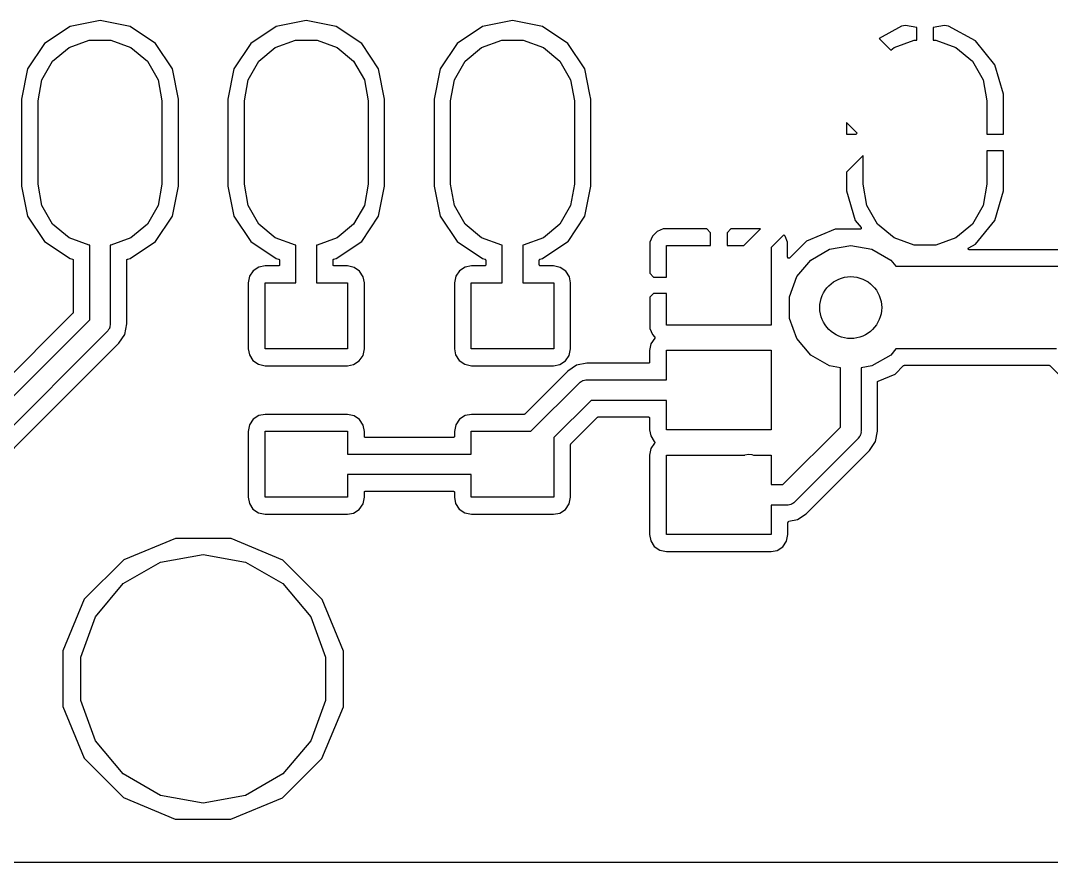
# Model space of a CAD drawing. Extents: x 0.3 to 75.7, y -92.7 to -2.
# Drawn here: x 35.64 to 48.13, y -92.72 to -82.52 of the extents above; entities that cross this region are included whole.
import ezdxf

# ---------------------------------------------------------------- set-up
doc = ezdxf.new("R2010")
doc.units = 0
doc.header["$MEASUREMENT"] = 0
doc.layers.add('BLACK', color=7, linetype='CONTINUOUS')

msp = doc.modelspace()

# ---------------------------------------------------------------- linework, layer by layer
at = {"layer": 'Black'}
for p, q in [((36.6, -82.5216), (36.2365, -82.5939)), ((36.9635, -82.5939), (36.6, -82.5216)), ((39.1, -82.5216), (38.7365, -82.5939)), ((39.4635, -82.5939), (39.1, -82.5216)), ((41.6, -82.5216), (41.2365, -82.5939)), ((41.9635, -82.5939), (41.6, -82.5216)), ((46.3641, -82.5796), (46.3164, -82.5894)), ((46.5, -82.6052), (46.3641, -82.5796)), ((46.8359, -82.5796), (46.7, -82.6052)), ((46.8836, -82.5894), (46.8359, -82.5796)), ((36.2365, -82.5939), (35.9284, -82.7998)), ((37.2716, -82.7998), (36.9635, -82.5939)), ((38.7365, -82.5939), (38.4284, -82.7998)), ((39.7716, -82.7998), (39.4635, -82.5939)), ((41.2365, -82.5939), (40.9284, -82.7998)), ((42.2716, -82.7998), (41.9635, -82.5939)), ((46.3164, -82.5894), (46.0446, -82.7375)), ((46.5, -82.7566), (46.5, -82.6052)), ((46.7, -82.6052), (46.7, -82.7566)), ((47.2109, -82.7677), (46.8836, -82.5894)), ((35.9284, -82.7998), (35.7225, -83.1079)), ((36.225, -82.8457), (36.4698, -82.7566)), ((36.4698, -82.7566), (36.7302, -82.7566)), ((36.7302, -82.7566), (36.975, -82.8457)), ((37.4774, -83.1079), (37.2716, -82.7998)), ((38.4284, -82.7998), (38.2225, -83.1079)), ((38.725, -82.8457), (38.9698, -82.7566)), ((38.9698, -82.7566), (39.2302, -82.7566)), ((39.2302, -82.7566), (39.475, -82.8457)), ((39.9774, -83.1079), (39.7716, -82.7998)), ((40.9284, -82.7998), (40.7225, -83.1079)), ((41.225, -82.8457), (41.4698, -82.7566)), ((41.4698, -82.7566), (41.7302, -82.7566)), ((41.7302, -82.7566), (41.975, -82.8457)), ((42.4774, -83.1079), (42.2716, -82.7998)), ((46.0446, -82.7375), (46.1857, -82.8786)), ((46.225, -82.8457), (46.4698, -82.7566)), ((46.4698, -82.7566), (46.5, -82.7566)), ((46.7, -82.7566), (46.7302, -82.7566)), ((46.7302, -82.7566), (46.975, -82.8457)), ((47.4447, -83.0573), (47.2109, -82.7677)), ((36.0255, -83.0131), (36.225, -82.8457)), ((36.975, -82.8457), (37.1745, -83.0131)), ((38.5255, -83.0131), (38.725, -82.8457)), ((39.475, -82.8457), (39.6745, -83.0131)), ((41.0255, -83.0131), (41.225, -82.8457)), ((41.975, -82.8457), (42.1745, -83.0131)), ((46.1857, -82.8786), (46.225, -82.8457)), ((46.975, -82.8457), (47.1745, -83.0131)), ((35.8952, -83.2387), (36.0255, -83.0131)), ((37.1745, -83.0131), (37.3048, -83.2387)), ((38.3952, -83.2387), (38.5255, -83.0131)), ((39.6745, -83.0131), (39.8048, -83.2387)), ((40.8952, -83.2387), (41.0255, -83.0131)), ((42.1745, -83.0131), (42.3048, -83.2387)), ((47.1745, -83.0131), (47.3048, -83.2387)), ((47.55, -83.4149), (47.4447, -83.0573)), ((35.7225, -83.1079), (35.65, -83.4726)), ((37.55, -83.4726), (37.4774, -83.1079)), ((38.2225, -83.1079), (38.15, -83.4726)), ((40.05, -83.4726), (39.9774, -83.1079)), ((40.7225, -83.1079), (40.65, -83.4726)), ((42.5386, -83.4155), (42.4774, -83.1079)), ((35.85, -83.4952), (35.8952, -83.2387)), ((37.3048, -83.2387), (37.35, -83.4952)), ((38.35, -83.4952), (38.3952, -83.2387)), ((39.8048, -83.2387), (39.85, -83.4952)), ((40.85, -83.4952), (40.8952, -83.2387)), ((42.3048, -83.2387), (42.35, -83.4952)), ((47.3048, -83.2387), (47.35, -83.4952)), ((42.55, -83.4726), (42.5386, -83.4155)), ((47.55, -83.9), (47.55, -83.4149)), ((35.65, -83.4726), (35.65, -84.5274)), ((35.85, -84.5048), (35.85, -83.4952)), ((37.35, -83.4952), (37.35, -84.5048)), ((37.55, -84.5274), (37.55, -83.4726)), ((38.15, -83.4726), (38.15, -84.5274)), ((38.35, -84.5048), (38.35, -83.4952)), ((39.85, -83.4952), (39.85, -84.5048)), ((40.05, -84.5274), (40.05, -83.4726)), ((40.65, -83.4726), (40.65, -84.5274)), ((40.85, -84.5048), (40.85, -83.4952)), ((42.35, -83.4952), (42.35, -84.5048)), ((42.55, -84.5274), (42.55, -83.4726)), ((47.35, -83.4952), (47.35, -83.9)), ((45.7791, -83.8862), (45.65, -83.7571)), ((45.65, -83.7571), (45.65, -83.9)), ((45.65, -83.9), (45.757, -83.9)), ((45.757, -83.9), (45.7638, -83.8961)), ((45.7638, -83.8961), (45.7772, -83.8867)), ((45.7772, -83.8867), (45.7791, -83.8862)), ((47.35, -83.9), (47.55, -83.9)), ((45.85, -84.1568), (45.65, -84.3568)), ((45.85, -84.5048), (45.85, -84.1568)), ((47.55, -84.1), (47.35, -84.1)), ((47.35, -84.1), (47.35, -84.5048)), ((47.55, -84.5851), (47.55, -84.1)), ((45.65, -84.3568), (45.65, -84.5851)), ((35.65, -84.5274), (35.7225, -84.8921)), ((35.8952, -84.7613), (35.85, -84.5048)), ((37.35, -84.5048), (37.3048, -84.7613)), ((37.4774, -84.8921), (37.55, -84.5274)), ((38.15, -84.5274), (38.2225, -84.8921)), ((38.3952, -84.7613), (38.35, -84.5048)), ((39.85, -84.5048), (39.8048, -84.7613)), ((39.9774, -84.8921), (40.05, -84.5274)), ((40.65, -84.5274), (40.7225, -84.8921)), ((40.8952, -84.7613), (40.85, -84.5048)), ((42.35, -84.5048), (42.3048, -84.7613)), ((42.4774, -84.8921), (42.55, -84.5274)), ((45.65, -84.5851), (45.7553, -84.9427)), ((45.8952, -84.7613), (45.85, -84.5048)), ((47.35, -84.5048), (47.3048, -84.7613)), ((47.4447, -84.9427), (47.55, -84.5851)), ((36.0255, -84.9869), (35.8952, -84.7613)), ((37.3048, -84.7613), (37.1745, -84.9869)), ((38.5255, -84.9869), (38.3952, -84.7613)), ((39.8048, -84.7613), (39.6745, -84.9869)), ((41.0255, -84.9869), (40.8952, -84.7613)), ((42.3048, -84.7613), (42.1745, -84.9869)), ((46.0255, -84.9869), (45.8952, -84.7613)), ((47.3048, -84.7613), (47.1745, -84.9869)), ((35.7225, -84.8921), (35.9284, -85.2002)), ((37.2716, -85.2002), (37.4774, -84.8921)), ((38.2225, -84.8921), (38.4284, -85.2002)), ((39.7716, -85.2002), (39.9774, -84.8921)), ((40.7225, -84.8921), (40.9284, -85.2002)), ((42.2732, -85.1978), (42.4774, -84.8921)), ((45.7553, -84.9427), (45.8249, -85.0289)), ((47.2109, -85.2323), (47.4447, -84.9427)), ((36.225, -85.1543), (36.0255, -84.9869)), ((37.1745, -84.9869), (36.975, -85.1543)), ((38.725, -85.1543), (38.5255, -84.9869)), ((39.6745, -84.9869), (39.475, -85.1543)), ((41.225, -85.1543), (41.0255, -84.9869)), ((42.1745, -84.9869), (41.975, -85.1543)), ((43.3517, -85.0778), (43.2954, -85.1341)), ((43.4252, -85.0474), (43.3517, -85.0778)), ((43.9544, -85.0474), (43.4252, -85.0474)), ((44, -85.093), (43.9544, -85.0474)), ((44.2456, -85.0474), (44.2, -85.093)), ((44.6058, -85.0474), (44.2456, -85.0474)), ((44.4058, -85.2474), (44.6058, -85.0474)), ((45.5119, -85.0498), (45.1626, -85.1942)), ((45.8148, -85.0501), (45.5119, -85.0498)), ((45.8158, -85.0499), (45.8148, -85.0501)), ((45.8168, -85.0499), (45.8158, -85.0499)), ((45.818, -85.0495), (45.8168, -85.0499)), ((45.8192, -85.0493), (45.818, -85.0495)), ((45.8201, -85.0488), (45.8192, -85.0493)), ((45.8211, -85.0485), (45.8201, -85.0488)), ((45.8221, -85.0477), (45.8211, -85.0485)), ((45.8231, -85.0471), (45.8221, -85.0477)), ((45.8238, -85.0463), (45.8231, -85.0471)), ((45.8246, -85.0456), (45.8238, -85.0463)), ((45.8252, -85.0446), (45.8246, -85.0456)), ((45.8249, -85.0289), (45.8254, -85.0298)), ((45.826, -85.0436), (45.8252, -85.0446)), ((45.8254, -85.0298), (45.8261, -85.0306)), ((45.8264, -85.0427), (45.826, -85.0436)), ((45.8261, -85.0306), (45.8265, -85.0318)), ((45.8269, -85.0418), (45.8264, -85.0427)), ((45.8265, -85.0318), (45.8271, -85.0329)), ((45.8272, -85.0405), (45.8269, -85.0418)), ((45.8271, -85.0329), (45.8273, -85.0339)), ((45.8276, -85.0394), (45.8272, -85.0405)), ((45.8273, -85.0339), (45.8276, -85.0349)), ((45.8276, -85.0349), (45.8276, -85.0361)), ((45.8276, -85.0361), (45.8278, -85.0373)), ((45.8278, -85.0373), (45.8276, -85.0383)), ((45.8276, -85.0383), (45.8276, -85.0394)), ((46.225, -85.1543), (46.0255, -84.9869)), ((47.1745, -84.9869), (46.975, -85.1543)), ((35.9284, -85.2002), (36.2365, -85.4061)), ((36.4698, -85.2434), (36.225, -85.1543)), ((36.975, -85.1543), (36.7302, -85.2434)), ((36.9635, -85.4061), (37.2716, -85.2002)), ((38.4284, -85.2002), (38.7365, -85.4061)), ((38.9698, -85.2434), (38.725, -85.1543)), ((39.475, -85.1543), (39.2302, -85.2434)), ((39.4635, -85.4061), (39.7716, -85.2002)), ((40.9284, -85.2002), (41.2365, -85.4061)), ((41.4698, -85.2434), (41.225, -85.1543)), ((41.975, -85.1543), (41.7302, -85.2434)), ((41.9635, -85.4061), (42.2716, -85.2002)), ((42.2716, -85.2002), (42.2732, -85.1978)), ((42.2732, -85.1978), (42.2732, -85.1978)), ((43.2954, -85.1341), (43.265, -85.2076)), ((43.265, -85.2076), (43.265, -85.5844)), ((44, -85.2474), (44, -85.093)), ((44.2, -85.093), (44.2, -85.2474)), ((44.8886, -85.1182), (44.735, -85.2718)), ((44.9046, -85.1341), (44.8886, -85.1182)), ((44.935, -85.2076), (44.9046, -85.1341)), ((44.935, -85.39), (44.935, -85.2076)), ((45.1626, -85.1942), (44.9572, -85.3992)), ((46.4698, -85.2434), (46.225, -85.1543)), ((46.975, -85.1543), (46.7302, -85.2434)), ((36.475, -85.2434), (36.4698, -85.2434)), ((36.475, -86.1482), (36.475, -85.2434)), ((36.7302, -85.2434), (36.725, -85.2434)), ((36.725, -85.2434), (36.725, -86.2)), ((38.975, -85.2434), (38.9698, -85.2434)), ((38.975, -85.7), (38.975, -85.2434)), ((39.2302, -85.2434), (39.225, -85.2434)), ((39.225, -85.2434), (39.225, -85.7)), ((41.475, -85.2434), (41.4698, -85.2434)), ((41.475, -85.7), (41.475, -85.2434)), ((41.7302, -85.2434), (41.725, -85.2434)), ((41.725, -85.2434), (41.725, -85.7)), ((43.465, -85.63), (43.465, -85.2474)), ((43.465, -85.2474), (44, -85.2474)), ((44.2, -85.2474), (44.4058, -85.2474)), ((44.735, -85.2718), (44.735, -86.2126)), ((45.2161, -85.4233), (45.4425, -85.2925)), ((45.4425, -85.2925), (45.7, -85.2471)), ((45.7, -85.2471), (45.9575, -85.2925)), ((45.9575, -85.2925), (46.1839, -85.4233)), ((46.7302, -85.2434), (46.4698, -85.2434)), ((47.1247, -85.2867), (47.1249, -85.2857)), ((47.1249, -85.288), (47.1247, -85.2867)), ((47.1249, -85.2847), (47.1253, -85.2835)), ((47.1249, -85.2857), (47.1249, -85.2847)), ((47.1249, -85.2893), (47.1249, -85.288)), ((47.1252, -85.2902), (47.1249, -85.2893)), ((47.1254, -85.2911), (47.1252, -85.2902)), ((47.1253, -85.2835), (47.1256, -85.2823)), ((47.126, -85.2923), (47.1254, -85.2911)), ((47.1256, -85.2823), (47.1261, -85.2814)), ((47.1264, -85.2935), (47.126, -85.2923)), ((47.1261, -85.2814), (47.1264, -85.2805)), ((47.1264, -85.2805), (47.1273, -85.2795)), ((47.1271, -85.2942), (47.1264, -85.2935)), ((47.1275, -85.2951), (47.1271, -85.2942)), ((47.1273, -85.2795), (47.1279, -85.2784)), ((47.1285, -85.296), (47.1275, -85.2951)), ((47.1279, -85.2784), (47.1287, -85.2778)), ((47.1293, -85.297), (47.1285, -85.296)), ((47.1287, -85.2778), (47.1293, -85.277)), ((47.1293, -85.277), (47.1305, -85.2764)), ((47.1302, -85.2974), (47.1293, -85.297)), ((47.1309, -85.2981), (47.1302, -85.2974)), ((47.1305, -85.2764), (47.1315, -85.2756)), ((47.1321, -85.2986), (47.1309, -85.2981)), ((47.1315, -85.2756), (47.2109, -85.2323)), ((47.1333, -85.2992), (47.1321, -85.2986)), ((47.1342, -85.2994), (47.1333, -85.2992)), ((47.1351, -85.2997), (47.1342, -85.2994)), ((47.1364, -85.2998), (47.1351, -85.2997)), ((47.1377, -85.3), (47.1364, -85.2998)), ((48.3987, -85.3), (47.1377, -85.3)), ((36.2365, -85.4061), (36.2645, -85.4117)), ((36.2645, -85.4117), (36.2665, -85.4124)), ((36.2665, -85.4124), (36.2685, -85.4132)), ((36.2685, -85.4132), (36.2686, -85.4133)), ((36.2686, -85.4133), (36.2687, -85.4133)), ((36.2687, -85.4133), (36.2703, -85.4147)), ((36.2703, -85.4147), (36.272, -85.4161)), ((36.272, -85.4161), (36.272, -85.4162)), ((36.272, -85.4162), (36.2721, -85.4163)), ((36.2721, -85.4163), (36.2732, -85.4181)), ((36.2732, -85.4181), (36.2742, -85.42)), ((36.2742, -85.42), (36.2742, -85.4201)), ((36.2742, -85.4201), (36.2743, -85.4203)), ((36.2743, -85.4203), (36.2746, -85.4223)), ((36.2746, -85.4223), (36.275, -85.4244)), ((36.275, -85.4244), (36.275, -86.06)), ((36.925, -85.4244), (36.9254, -85.4223)), ((36.925, -86.1987), (36.925, -85.4244)), ((36.9254, -85.4223), (36.9257, -85.4203)), ((36.9257, -85.4203), (36.9258, -85.4201)), ((36.9258, -85.42), (36.9268, -85.4181)), ((36.9258, -85.4201), (36.9258, -85.42)), ((36.9268, -85.4181), (36.9279, -85.4163)), ((36.9279, -85.4163), (36.928, -85.4162)), ((36.928, -85.4161), (36.9297, -85.4147)), ((36.928, -85.4162), (36.928, -85.4161)), ((36.9297, -85.4147), (36.9313, -85.4133)), ((36.9313, -85.4133), (36.9314, -85.4133)), ((36.9314, -85.4133), (36.9315, -85.4132)), ((36.9315, -85.4132), (36.9335, -85.4124)), ((36.9335, -85.4124), (36.9355, -85.4117)), ((36.9355, -85.4117), (36.9635, -85.4061)), ((38.7365, -85.4061), (38.7645, -85.4117)), ((38.7645, -85.4117), (38.7665, -85.4124)), ((38.7665, -85.4124), (38.7685, -85.4132)), ((38.7685, -85.4132), (38.7686, -85.4133)), ((38.7686, -85.4133), (38.7687, -85.4133)), ((38.7687, -85.4133), (38.7703, -85.4147)), ((38.7703, -85.4147), (38.772, -85.4161)), ((38.772, -85.4161), (38.772, -85.4162)), ((38.772, -85.4162), (38.7721, -85.4163)), ((38.7721, -85.4163), (38.7732, -85.4181)), ((38.7732, -85.4181), (38.7742, -85.42)), ((38.7742, -85.42), (38.7742, -85.4201)), ((38.7742, -85.4201), (38.7743, -85.4203)), ((38.7743, -85.4203), (38.7746, -85.4223)), ((38.7746, -85.4223), (38.775, -85.4244)), ((38.775, -85.4244), (38.775, -85.4828)), ((39.425, -85.4244), (39.4254, -85.4223)), ((39.425, -85.4828), (39.425, -85.4244)), ((39.4254, -85.4223), (39.4257, -85.4203)), ((39.4257, -85.4203), (39.4258, -85.4201)), ((39.4258, -85.42), (39.4268, -85.4181)), ((39.4258, -85.4201), (39.4258, -85.42)), ((39.4268, -85.4181), (39.4279, -85.4163)), ((39.4279, -85.4163), (39.428, -85.4162)), ((39.428, -85.4161), (39.4297, -85.4147)), ((39.428, -85.4162), (39.428, -85.4161)), ((39.4297, -85.4147), (39.4313, -85.4133)), ((39.4313, -85.4133), (39.4314, -85.4133)), ((39.4314, -85.4133), (39.4315, -85.4132)), ((39.4315, -85.4132), (39.4335, -85.4124)), ((39.4335, -85.4124), (39.4355, -85.4117)), ((39.4355, -85.4117), (39.4635, -85.4061)), ((41.2365, -85.4061), (41.2645, -85.4117)), ((41.2645, -85.4117), (41.2665, -85.4124)), ((41.2665, -85.4124), (41.2685, -85.4132)), ((41.2685, -85.4132), (41.2686, -85.4133)), ((41.2686, -85.4133), (41.2687, -85.4133)), ((41.2687, -85.4133), (41.2703, -85.4147)), ((41.2703, -85.4147), (41.272, -85.4161)), ((41.272, -85.4161), (41.272, -85.4162)), ((41.272, -85.4162), (41.2721, -85.4163)), ((41.2721, -85.4163), (41.2732, -85.4181)), ((41.2732, -85.4181), (41.2742, -85.42)), ((41.2742, -85.42), (41.2742, -85.4201)), ((41.2742, -85.4201), (41.2743, -85.4203)), ((41.2743, -85.4203), (41.2746, -85.4223)), ((41.2746, -85.4223), (41.275, -85.4244)), ((41.275, -85.4244), (41.275, -85.4828)), ((41.925, -85.4244), (41.9254, -85.4223)), ((41.925, -85.4828), (41.925, -85.4244)), ((41.9254, -85.4223), (41.9257, -85.4203)), ((41.9257, -85.4203), (41.9258, -85.4201)), ((41.9258, -85.42), (41.9268, -85.4181)), ((41.9258, -85.4201), (41.9258, -85.42)), ((41.9268, -85.4181), (41.9279, -85.4163)), ((41.9279, -85.4163), (41.928, -85.4162)), ((41.928, -85.4161), (41.9297, -85.4147)), ((41.928, -85.4162), (41.928, -85.4161)), ((41.9297, -85.4147), (41.9313, -85.4133)), ((41.9313, -85.4133), (41.9314, -85.4133)), ((41.9314, -85.4133), (41.9315, -85.4132)), ((41.9315, -85.4132), (41.9335, -85.4124)), ((41.9335, -85.4124), (41.9355, -85.4117)), ((41.9355, -85.4117), (41.9635, -85.4061)), ((44.9353, -85.3917), (44.935, -85.39)), ((44.9354, -85.3933), (44.9353, -85.3917)), ((44.9357, -85.3939), (44.9354, -85.3933)), ((44.9358, -85.3944), (44.9357, -85.3939)), ((44.9366, -85.3959), (44.9358, -85.3944)), ((44.9373, -85.3974), (44.9366, -85.3959)), ((44.9378, -85.3978), (44.9373, -85.3974)), ((44.938, -85.3983), (44.9378, -85.3978)), ((44.9393, -85.3994), (44.938, -85.3983)), ((44.9405, -85.4006), (44.9393, -85.3994)), ((44.9411, -85.4009), (44.9405, -85.4006)), ((44.9415, -85.4012), (44.9411, -85.4009)), ((44.9431, -85.4018), (44.9415, -85.4012)), ((44.9446, -85.4025), (44.9431, -85.4018)), ((44.9452, -85.4026), (44.9446, -85.4025)), ((44.9457, -85.4028), (44.9452, -85.4026)), ((44.9474, -85.4028), (44.9457, -85.4028)), ((44.9491, -85.4029), (44.9474, -85.4028)), ((44.9497, -85.4028), (44.9491, -85.4029)), ((44.9503, -85.4028), (44.9497, -85.4028)), ((44.9518, -85.4022), (44.9503, -85.4028)), ((44.9535, -85.4018), (44.9518, -85.4022)), ((44.954, -85.4014), (44.9535, -85.4018)), ((44.9545, -85.4012), (44.954, -85.4014)), ((44.9558, -85.4002), (44.9545, -85.4012)), ((44.9572, -85.3992), (44.9558, -85.4002)), ((45.048, -85.6236), (45.2161, -85.4233)), ((46.1839, -85.4233), (46.2483, -85.5)), ((38.4578, -85.5538), (38.4122, -85.6207)), ((38.526, -85.51), (38.4578, -85.5538)), ((38.6012, -85.4958), (38.526, -85.51)), ((38.762, -85.4958), (38.6012, -85.4958)), ((38.7631, -85.4956), (38.762, -85.4958)), ((38.7643, -85.4956), (38.7631, -85.4956)), ((38.7653, -85.4952), (38.7643, -85.4956)), ((38.7664, -85.495), (38.7653, -85.4952)), ((38.7674, -85.4945), (38.7664, -85.495)), ((38.7685, -85.4941), (38.7674, -85.4945)), ((38.7694, -85.4934), (38.7685, -85.4941)), ((38.7704, -85.4928), (38.7694, -85.4934)), ((38.7711, -85.4919), (38.7704, -85.4928)), ((38.772, -85.4912), (38.7711, -85.4919)), ((38.7725, -85.4902), (38.772, -85.4912)), ((38.7733, -85.4893), (38.7725, -85.4902)), ((38.7736, -85.4883), (38.7733, -85.4893)), ((38.7742, -85.4873), (38.7736, -85.4883)), ((38.7744, -85.4862), (38.7742, -85.4873)), ((38.7748, -85.4851), (38.7744, -85.4862)), ((38.775, -85.4828), (38.7748, -85.4839)), ((38.7748, -85.4839), (38.7748, -85.4851)), ((39.4252, -85.4839), (39.425, -85.4828)), ((39.4252, -85.4851), (39.4252, -85.4839)), ((39.4256, -85.4862), (39.4252, -85.4851)), ((39.4258, -85.4873), (39.4256, -85.4862)), ((39.4264, -85.4883), (39.4258, -85.4873)), ((39.4267, -85.4893), (39.4264, -85.4883)), ((39.4275, -85.4902), (39.4267, -85.4893)), ((39.428, -85.4912), (39.4275, -85.4902)), ((39.4289, -85.4919), (39.428, -85.4912)), ((39.4296, -85.4928), (39.4289, -85.4919)), ((39.4306, -85.4934), (39.4296, -85.4928)), ((39.4315, -85.4941), (39.4306, -85.4934)), ((39.4326, -85.4945), (39.4315, -85.4941)), ((39.4336, -85.495), (39.4326, -85.4945)), ((39.4347, -85.4952), (39.4336, -85.495)), ((39.4357, -85.4956), (39.4347, -85.4952)), ((39.4369, -85.4956), (39.4357, -85.4956)), ((39.438, -85.4958), (39.4369, -85.4956)), ((39.5987, -85.4958), (39.438, -85.4958)), ((39.6793, -85.5122), (39.5987, -85.4958)), ((39.7462, -85.5578), (39.6793, -85.5122)), ((39.79, -85.626), (39.7462, -85.5578)), ((40.9578, -85.5538), (40.9122, -85.6207)), ((41.026, -85.51), (40.9578, -85.5538)), ((41.1012, -85.4958), (41.026, -85.51)), ((41.262, -85.4958), (41.1012, -85.4958)), ((41.2631, -85.4956), (41.262, -85.4958)), ((41.2643, -85.4956), (41.2631, -85.4956)), ((41.2653, -85.4952), (41.2643, -85.4956)), ((41.2664, -85.495), (41.2653, -85.4952)), ((41.2674, -85.4945), (41.2664, -85.495)), ((41.2685, -85.4941), (41.2674, -85.4945)), ((41.2694, -85.4934), (41.2685, -85.4941)), ((41.2704, -85.4928), (41.2694, -85.4934)), ((41.2711, -85.4919), (41.2704, -85.4928)), ((41.272, -85.4912), (41.2711, -85.4919)), ((41.2725, -85.4902), (41.272, -85.4912)), ((41.2733, -85.4893), (41.2725, -85.4902)), ((41.2736, -85.4883), (41.2733, -85.4893)), ((41.2742, -85.4873), (41.2736, -85.4883)), ((41.2744, -85.4862), (41.2742, -85.4873)), ((41.2748, -85.4851), (41.2744, -85.4862)), ((41.275, -85.4828), (41.2748, -85.4839)), ((41.2748, -85.4839), (41.2748, -85.4851)), ((41.9252, -85.4839), (41.925, -85.4828)), ((41.9252, -85.4851), (41.9252, -85.4839)), ((41.9256, -85.4862), (41.9252, -85.4851)), ((41.9258, -85.4873), (41.9256, -85.4862)), ((41.9264, -85.4883), (41.9258, -85.4873)), ((41.9267, -85.4893), (41.9264, -85.4883)), ((41.9275, -85.4902), (41.9267, -85.4893)), ((41.928, -85.4912), (41.9275, -85.4902)), ((41.9289, -85.4919), (41.928, -85.4912)), ((41.9296, -85.4928), (41.9289, -85.4919)), ((41.9306, -85.4934), (41.9296, -85.4928)), ((41.9315, -85.4941), (41.9306, -85.4934)), ((41.9326, -85.4945), (41.9315, -85.4941)), ((41.9336, -85.495), (41.9326, -85.4945)), ((41.9347, -85.4952), (41.9336, -85.495)), ((41.9357, -85.4956), (41.9347, -85.4952)), ((41.9369, -85.4956), (41.9357, -85.4956)), ((41.938, -85.4958), (41.9369, -85.4956)), ((42.0987, -85.4958), (41.938, -85.4958)), ((42.1793, -85.5122), (42.0987, -85.4958)), ((42.2462, -85.5578), (42.1793, -85.5122)), ((42.29, -85.626), (42.2462, -85.5578)), ((43.265, -85.5844), (43.3106, -85.63)), ((46.2483, -85.5), (48.4, -85.5)), ((38.4122, -85.6207), (38.3958, -85.7013)), ((38.3958, -85.7013), (38.3958, -86.4988)), ((38.6, -86.5), (38.6, -85.7)), ((38.6, -85.7), (38.975, -85.7)), ((39.225, -85.7), (39.6, -85.7)), ((39.6, -85.7), (39.6, -86.5)), ((39.8042, -85.7012), (39.79, -85.626)), ((39.8042, -86.4987), (39.8042, -85.7012)), ((40.9122, -85.6207), (40.8958, -85.7013)), ((40.8958, -85.7013), (40.8958, -86.4988)), ((41.1, -86.5), (41.1, -85.7)), ((41.1, -85.7), (41.475, -85.7)), ((41.725, -85.7), (42.1, -85.7)), ((42.1, -85.7), (42.1, -86.5)), ((42.3042, -85.7012), (42.29, -85.626)), ((42.3042, -86.4987), (42.3042, -85.7012)), ((43.3106, -85.63), (43.465, -85.63)), ((44.9586, -85.8693), (45.048, -85.6236)), ((43.3106, -85.83), (43.265, -85.8756)), ((43.465, -85.83), (43.3106, -85.83)), ((43.465, -86.2126), (43.465, -85.83)), ((43.265, -85.8756), (43.265, -86.2524)), ((44.9586, -86.1307), (44.9586, -85.8693)), ((36.2712, -86.0692), (34.3992, -87.9412)), ((36.2715, -86.0687), (36.2712, -86.0692)), ((36.272, -86.0684), (36.2715, -86.0687)), ((36.2728, -86.0669), (36.272, -86.0684)), ((36.2738, -86.0655), (36.2728, -86.0669)), ((36.2739, -86.0649), (36.2738, -86.0655)), ((36.2742, -86.0644), (36.2739, -86.0649)), ((36.2745, -86.0628), (36.2742, -86.0644)), ((36.2749, -86.0611), (36.2745, -86.0628)), ((36.275, -86.06), (36.2749, -86.0606)), ((36.2749, -86.0606), (36.2749, -86.0611)), ((34.4782, -88.145), (36.475, -86.1482)), ((36.7245, -86.2109), (36.7203, -86.2267)), ((36.725, -86.2), (36.724, -86.2054)), ((36.724, -86.2054), (36.7245, -86.2109)), ((36.9, -86.3243), (36.925, -86.1987)), ((45.048, -86.3764), (44.9586, -86.1307)), ((36.6884, -86.2884), (34.6184, -88.3584)), ((36.6915, -86.2839), (36.6884, -86.2884)), ((36.6958, -86.2803), (36.6915, -86.2839)), ((36.7039, -86.2662), (36.6958, -86.2803)), ((36.7133, -86.2528), (36.7039, -86.2662)), ((36.7147, -86.2475), (36.7133, -86.2528)), ((36.7175, -86.2428), (36.7147, -86.2475)), ((36.7203, -86.2267), (36.7175, -86.2428)), ((36.8289, -86.4307), (36.9, -86.3243)), ((43.265, -86.2524), (43.2954, -86.3259)), ((43.2954, -86.3259), (43.3225, -86.3529)), ((44.735, -86.2126), (43.465, -86.2126)), ((35.7688, -87.4908), (36.8289, -86.4307)), ((43.2772, -86.4381), (43.2608, -86.5187)), ((43.324, -86.3695), (43.2772, -86.4381)), ((43.3225, -86.3529), (43.3238, -86.3547)), ((43.3238, -86.3547), (43.325, -86.3565)), ((43.3249, -86.3675), (43.324, -86.3695)), ((43.3259, -86.3655), (43.3249, -86.3675)), ((43.325, -86.3565), (43.325, -86.3566)), ((43.325, -86.3566), (43.3251, -86.3566)), ((43.3251, -86.3566), (43.3257, -86.3588)), ((43.3257, -86.3588), (43.3262, -86.3608)), ((43.3261, -86.3632), (43.3259, -86.3653)), ((43.3259, -86.3653), (43.3259, -86.3654)), ((43.3259, -86.3654), (43.3259, -86.3655)), ((43.3263, -86.361), (43.3261, -86.3632)), ((43.3262, -86.3608), (43.3262, -86.3609)), ((43.3262, -86.3609), (43.3263, -86.361)), ((45.2161, -86.5767), (45.048, -86.3764)), ((38.3958, -86.4988), (38.41, -86.574)), ((38.41, -86.574), (38.4538, -86.6422)), ((39.6, -86.5), (38.6, -86.5)), ((39.7422, -86.6462), (39.7878, -86.5793)), ((39.7878, -86.5793), (39.8042, -86.4987)), ((40.8958, -86.4988), (40.91, -86.574)), ((40.91, -86.574), (40.9538, -86.6422)), ((42.1, -86.5), (41.1, -86.5)), ((42.2422, -86.6462), (42.2878, -86.5793)), ((42.2878, -86.5793), (42.3042, -86.4987)), ((43.2608, -86.5187), (43.2608, -86.662)), ((43.465, -86.875), (43.465, -86.5174)), ((43.465, -86.5174), (44.735, -86.5174)), ((44.735, -86.5174), (44.735, -87.4826)), ((45.4425, -86.7075), (45.2161, -86.5767)), ((46.1839, -86.5767), (45.9575, -86.7075)), ((46.2483, -86.5), (46.1839, -86.5767)), ((48.1929, -86.5), (46.2483, -86.5)), ((38.4538, -86.6422), (38.5207, -86.6878)), ((38.5207, -86.6878), (38.6013, -86.7042)), ((38.6013, -86.7042), (39.5988, -86.7042)), ((39.5988, -86.7042), (39.674, -86.69)), ((39.674, -86.69), (39.7422, -86.6462)), ((40.9538, -86.6422), (41.0207, -86.6878)), ((41.0207, -86.6878), (41.1013, -86.7042)), ((41.1013, -86.7042), (42.0988, -86.7042)), ((42.0988, -86.7042), (42.174, -86.69)), ((42.174, -86.69), (42.2422, -86.6462)), ((42.3757, -86.7), (42.2693, -86.7711)), ((42.5013, -86.675), (42.3757, -86.7)), ((43.2478, -86.675), (42.5013, -86.675)), ((43.2489, -86.6748), (43.2478, -86.675)), ((43.2501, -86.6748), (43.2489, -86.6748)), ((43.2512, -86.6744), (43.2501, -86.6748)), ((43.2523, -86.6742), (43.2512, -86.6744)), ((43.2533, -86.6736), (43.2523, -86.6742)), ((43.2543, -86.6733), (43.2533, -86.6736)), ((43.2552, -86.6725), (43.2543, -86.6733)), ((43.2562, -86.672), (43.2552, -86.6725)), ((43.2569, -86.6711), (43.2562, -86.672)), ((43.2578, -86.6704), (43.2569, -86.6711)), ((43.2584, -86.6694), (43.2578, -86.6704)), ((43.2591, -86.6685), (43.2584, -86.6694)), ((43.2595, -86.6674), (43.2591, -86.6685)), ((43.26, -86.6664), (43.2595, -86.6674)), ((43.2602, -86.6653), (43.26, -86.6664)), ((43.2606, -86.6643), (43.2602, -86.6653)), ((43.2608, -86.662), (43.2606, -86.6631)), ((43.2606, -86.6631), (43.2606, -86.6643)), ((45.575, -86.7308), (45.4425, -86.7075)), ((45.9575, -86.7075), (45.825, -86.7308)), ((46.2374, -86.8058), (46.3396, -86.7038)), ((46.3396, -86.7038), (46.3401, -86.7035)), ((46.3401, -86.7035), (46.3405, -86.703)), ((46.3405, -86.703), (46.3419, -86.7022)), ((46.3419, -86.7022), (46.3433, -86.7012)), ((46.3433, -86.7012), (46.3439, -86.7011)), ((46.3439, -86.7011), (46.3444, -86.7008)), ((46.3444, -86.7008), (46.3461, -86.7005)), ((46.3461, -86.7005), (46.3477, -86.7)), ((46.3477, -86.7), (46.3483, -86.7001)), ((46.3483, -86.7001), (46.3488, -86.7)), ((46.3488, -86.7), (48.1047, -86.7)), ((48.1047, -86.7), (48.1052, -86.7001)), ((48.1052, -86.7001), (48.1058, -86.7)), ((48.1058, -86.7), (48.1074, -86.7005)), ((48.1074, -86.7005), (48.1091, -86.7008)), ((48.1091, -86.7008), (48.1096, -86.7011)), ((48.1096, -86.7011), (48.1102, -86.7012)), ((48.1102, -86.7012), (48.1115, -86.7022)), ((48.1115, -86.7022), (48.113, -86.703)), ((48.113, -86.703), (48.1134, -86.7035)), ((48.1134, -86.7035), (48.1139, -86.7038)), ((48.1139, -86.7038), (49.8041, -88.3941)), ((42.2693, -86.7711), (41.7484, -87.292)), ((45.575, -87.4482), (45.575, -86.7308)), ((45.825, -86.7308), (45.825, -87.5)), ((46.033, -86.8903), (46.2374, -86.8058)), ((41.8232, -87.5), (42.4116, -86.9116)), ((42.4116, -86.9116), (42.4161, -86.9085)), ((42.4161, -86.9085), (42.4197, -86.9042)), ((42.4197, -86.9042), (42.4338, -86.8961)), ((42.4338, -86.8961), (42.4472, -86.8867)), ((42.4472, -86.8867), (42.4525, -86.8853)), ((42.4525, -86.8853), (42.4572, -86.8825)), ((42.4572, -86.8825), (42.4733, -86.8797)), ((42.4733, -86.8797), (42.4891, -86.8755)), ((42.4891, -86.8755), (42.4946, -86.876)), ((42.4946, -86.876), (42.5, -86.875)), ((42.5, -86.875), (43.465, -86.875)), ((46.025, -86.9023), (46.0251, -86.9015)), ((46.025, -87.4987), (46.025, -86.9023)), ((46.0251, -86.9006), (46.0255, -86.8993)), ((46.0251, -86.9015), (46.0251, -86.9006)), ((46.0255, -86.8993), (46.0258, -86.8979)), ((46.0258, -86.8979), (46.0262, -86.8971)), ((46.0262, -86.8971), (46.0265, -86.8963)), ((46.0265, -86.8963), (46.0273, -86.8952)), ((46.0273, -86.8952), (46.028, -86.894)), ((46.028, -86.894), (46.0287, -86.8934)), ((46.0287, -86.8934), (46.0292, -86.8927)), ((46.0292, -86.8927), (46.0304, -86.892)), ((46.0304, -86.892), (46.0315, -86.891)), ((46.0315, -86.891), (46.0323, -86.8908)), ((46.0323, -86.8908), (46.033, -86.8903)), ((42.5518, -87.125), (42.1, -87.5768)), ((43.465, -87.125), (42.5518, -87.125)), ((43.465, -87.4826), (43.465, -87.125)), ((38.526, -87.31), (38.4578, -87.3538)), ((38.6012, -87.2958), (38.526, -87.31)), ((39.5987, -87.2958), (38.6012, -87.2958)), ((39.6793, -87.3122), (39.5987, -87.2958)), ((39.7462, -87.3578), (39.6793, -87.3122)), ((41.026, -87.31), (40.9578, -87.3538)), ((41.1012, -87.2958), (41.026, -87.31)), ((41.7392, -87.2958), (41.1012, -87.2958)), ((41.7397, -87.2957), (41.7392, -87.2958)), ((41.7403, -87.2958), (41.7397, -87.2957)), ((41.7419, -87.2953), (41.7403, -87.2958)), ((41.7436, -87.295), (41.7419, -87.2953)), ((41.7441, -87.2948), (41.7436, -87.295)), ((41.7447, -87.2946), (41.7441, -87.2948)), ((41.746, -87.2936), (41.7447, -87.2946)), ((41.7475, -87.2928), (41.746, -87.2936)), ((41.7479, -87.2923), (41.7475, -87.2928)), ((41.7484, -87.292), (41.7479, -87.2923)), ((42.308, -87.6516), (42.6308, -87.3288)), ((42.6308, -87.3288), (42.6313, -87.3285)), ((42.6313, -87.3285), (42.6316, -87.328)), ((42.6316, -87.328), (42.6331, -87.3272)), ((42.6331, -87.3272), (42.6345, -87.3262)), ((42.6345, -87.3262), (42.6351, -87.3261)), ((42.6351, -87.3261), (42.6356, -87.3258)), ((42.6356, -87.3258), (42.6372, -87.3255)), ((42.6372, -87.3255), (42.6389, -87.325)), ((42.6389, -87.325), (42.6394, -87.3251)), ((42.6394, -87.3251), (42.64, -87.325)), ((42.64, -87.325), (43.2478, -87.325)), ((43.2478, -87.325), (43.2489, -87.3252)), ((43.2489, -87.3252), (43.2501, -87.3252)), ((43.2501, -87.3252), (43.2512, -87.3256)), ((43.2512, -87.3256), (43.2523, -87.3258)), ((43.2523, -87.3258), (43.2533, -87.3264)), ((43.2533, -87.3264), (43.2543, -87.3267)), ((43.2543, -87.3267), (43.2552, -87.3275)), ((43.2552, -87.3275), (43.2562, -87.328)), ((43.2562, -87.328), (43.2569, -87.3289)), ((43.2569, -87.3289), (43.2578, -87.3296)), ((43.2578, -87.3296), (43.2584, -87.3306)), ((43.2584, -87.3306), (43.2591, -87.3315)), ((43.2591, -87.3315), (43.2595, -87.3326)), ((43.2595, -87.3326), (43.26, -87.3336)), ((43.26, -87.3336), (43.2602, -87.3347)), ((43.2602, -87.3347), (43.2606, -87.3357)), ((43.2606, -87.3357), (43.2606, -87.3369)), ((38.4122, -87.4207), (38.3958, -87.5013)), ((38.4578, -87.3538), (38.4122, -87.4207)), ((39.79, -87.426), (39.7462, -87.3578)), ((39.8042, -87.5012), (39.79, -87.426)), ((40.9122, -87.4207), (40.8958, -87.5013)), ((40.9578, -87.3538), (40.9122, -87.4207)), ((43.2606, -87.3369), (43.2608, -87.338)), ((43.2608, -87.338), (43.2608, -87.4814)), ((44.8782, -88.145), (45.575, -87.4482)), ((34.7607, -88.4989), (35.7688, -87.4908)), ((35.7688, -87.4908), (35.7688, -87.4908)), ((38.3958, -87.5013), (38.3958, -88.2988)), ((38.6, -88.3), (38.6, -87.5)), ((38.6, -87.5), (39.6, -87.5)), ((39.6, -87.5), (39.6, -87.775)), ((39.8042, -87.562), (39.8042, -87.5012)), ((39.8044, -87.5631), (39.8042, -87.562)), ((39.8044, -87.5643), (39.8044, -87.5631)), ((39.8048, -87.5653), (39.8044, -87.5643)), ((39.805, -87.5664), (39.8048, -87.5653)), ((39.8055, -87.5674), (39.805, -87.5664)), ((39.8059, -87.5685), (39.8055, -87.5674)), ((39.8066, -87.5694), (39.8059, -87.5685)), ((39.8072, -87.5704), (39.8066, -87.5694)), ((39.8081, -87.5711), (39.8072, -87.5704)), ((39.8088, -87.572), (39.8081, -87.5711)), ((39.8098, -87.5725), (39.8088, -87.572)), ((39.8107, -87.5733), (39.8098, -87.5725)), ((39.8117, -87.5736), (39.8107, -87.5733)), ((39.8127, -87.5742), (39.8117, -87.5736)), ((39.8138, -87.5744), (39.8127, -87.5742)), ((39.8149, -87.5748), (39.8138, -87.5744)), ((39.8161, -87.5748), (39.8149, -87.5748)), ((39.8172, -87.575), (39.8161, -87.5748)), ((40.8828, -87.575), (39.8172, -87.575)), ((40.8839, -87.5748), (40.8828, -87.575)), ((40.8851, -87.5748), (40.8839, -87.5748)), ((40.8862, -87.5744), (40.8851, -87.5748)), ((40.8873, -87.5742), (40.8862, -87.5744)), ((40.8883, -87.5736), (40.8873, -87.5742)), ((40.8893, -87.5733), (40.8883, -87.5736)), ((40.8902, -87.5725), (40.8893, -87.5733)), ((40.8912, -87.572), (40.8902, -87.5725)), ((40.8919, -87.5711), (40.8912, -87.572)), ((40.8928, -87.5704), (40.8919, -87.5711)), ((40.8934, -87.5694), (40.8928, -87.5704)), ((40.8941, -87.5685), (40.8934, -87.5694)), ((40.8945, -87.5674), (40.8941, -87.5685)), ((40.895, -87.5664), (40.8945, -87.5674)), ((40.8952, -87.5653), (40.895, -87.5664)), ((40.8956, -87.5643), (40.8952, -87.5653)), ((40.8958, -87.562), (40.8956, -87.5631)), ((40.8956, -87.5631), (40.8956, -87.5643)), ((40.8958, -87.5013), (40.8958, -87.562)), ((41.1, -87.775), (41.1, -87.5)), ((41.1, -87.5), (41.8232, -87.5)), ((42.1, -87.5768), (42.1, -88.3)), ((43.2608, -87.4814), (43.275, -87.5566)), ((43.275, -87.5566), (43.319, -87.6251)), ((44.735, -87.4826), (43.465, -87.4826)), ((45.7915, -87.5839), (45.7884, -87.5884)), ((45.7958, -87.5803), (45.7915, -87.5839)), ((45.8039, -87.5662), (45.7958, -87.5803)), ((45.8133, -87.5528), (45.8039, -87.5662)), ((45.8147, -87.5475), (45.8133, -87.5528)), ((45.8175, -87.5428), (45.8147, -87.5475)), ((45.8203, -87.5267), (45.8175, -87.5428)), ((45.8245, -87.5109), (45.8203, -87.5267)), ((45.825, -87.5), (45.824, -87.5054)), ((45.824, -87.5054), (45.8245, -87.5109)), ((46, -87.6243), (46.025, -87.4987)), ((42.3042, -87.6597), (42.3047, -87.6581)), ((42.3043, -87.6603), (42.3042, -87.6597)), ((42.3042, -87.6608), (42.3043, -87.6603)), ((42.3042, -88.2987), (42.3042, -87.6608)), ((42.3047, -87.6581), (42.305, -87.6564)), ((42.305, -87.6564), (42.3052, -87.6559)), ((42.3052, -87.6559), (42.3054, -87.6553)), ((42.3054, -87.6553), (42.3064, -87.6539)), ((42.3064, -87.6539), (42.3072, -87.6525)), ((42.3072, -87.6525), (42.3077, -87.6521)), ((42.3077, -87.6521), (42.308, -87.6516)), ((43.2772, -87.7081), (43.2608, -87.7887)), ((43.3219, -87.6426), (43.2772, -87.7081)), ((43.319, -87.6251), (43.3193, -87.6253)), ((43.3193, -87.6253), (43.3202, -87.626)), ((43.3202, -87.626), (43.3209, -87.6269)), ((43.3209, -87.6269), (43.3217, -87.6277)), ((43.3217, -87.6277), (43.3222, -87.6287)), ((43.3224, -87.6416), (43.3219, -87.6426)), ((43.3222, -87.6287), (43.3229, -87.6296)), ((43.323, -87.6406), (43.3224, -87.6416)), ((43.3229, -87.6296), (43.3232, -87.6307)), ((43.3233, -87.6395), (43.323, -87.6406)), ((43.3232, -87.6307), (43.3237, -87.6318)), ((43.3237, -87.6385), (43.3233, -87.6395)), ((43.3237, -87.6318), (43.3238, -87.6329)), ((43.3238, -87.6374), (43.3237, -87.6385)), ((43.3238, -87.6329), (43.3241, -87.634)), ((43.3241, -87.6363), (43.3238, -87.6374)), ((43.3241, -87.634), (43.324, -87.6351)), ((43.324, -87.6351), (43.3241, -87.6363)), ((45.7884, -87.5884), (45.0184, -88.3584)), ((45.9289, -87.7307), (46, -87.6243)), ((39.6, -87.775), (41.1, -87.775)), ((43.2608, -87.7887), (43.2608, -88.7514)), ((43.465, -88.7526), (43.465, -87.7874)), ((43.465, -87.7874), (44.4162, -87.7874)), ((44.4162, -87.7874), (44.4172, -87.7867)), ((44.4172, -87.7867), (44.4591, -87.7755)), ((44.4591, -87.7755), (44.5024, -87.7793)), ((44.5024, -87.7793), (44.5198, -87.7874)), ((44.5198, -87.7874), (44.735, -87.7874)), ((44.735, -87.7874), (44.735, -88.145)), ((45.1607, -88.4989), (45.9289, -87.7307)), ((41.1, -88.025), (39.6, -88.025)), ((39.6, -88.025), (39.6, -88.3)), ((41.1, -88.3), (41.1, -88.025)), ((44.735, -88.145), (44.8782, -88.145)), ((38.3958, -88.2988), (38.41, -88.374)), ((39.6, -88.3), (38.6, -88.3)), ((39.7878, -88.3793), (39.8042, -88.2987)), ((39.8042, -88.238), (39.8044, -88.2369)), ((39.8042, -88.2987), (39.8042, -88.238)), ((39.8044, -88.2357), (39.8048, -88.2347)), ((39.8044, -88.2369), (39.8044, -88.2357)), ((39.8048, -88.2347), (39.805, -88.2336)), ((39.805, -88.2336), (39.8055, -88.2326)), ((39.8055, -88.2326), (39.8059, -88.2315)), ((39.8059, -88.2315), (39.8066, -88.2306)), ((39.8066, -88.2306), (39.8072, -88.2296)), ((39.8072, -88.2296), (39.8081, -88.2289)), ((39.8081, -88.2289), (39.8088, -88.228)), ((39.8088, -88.228), (39.8098, -88.2275)), ((39.8098, -88.2275), (39.8107, -88.2267)), ((39.8107, -88.2267), (39.8117, -88.2264)), ((39.8117, -88.2264), (39.8127, -88.2258)), ((39.8127, -88.2258), (39.8138, -88.2256)), ((39.8138, -88.2256), (39.8149, -88.2252)), ((39.8149, -88.2252), (39.8161, -88.2252)), ((39.8161, -88.2252), (39.8172, -88.225)), ((39.8172, -88.225), (40.8828, -88.225)), ((40.8828, -88.225), (40.8839, -88.2252)), ((40.8839, -88.2252), (40.8851, -88.2252)), ((40.8851, -88.2252), (40.8862, -88.2256)), ((40.8862, -88.2256), (40.8873, -88.2258)), ((40.8873, -88.2258), (40.8883, -88.2264)), ((40.8883, -88.2264), (40.8893, -88.2267)), ((40.8893, -88.2267), (40.8902, -88.2275)), ((40.8902, -88.2275), (40.8912, -88.228)), ((40.8912, -88.228), (40.8919, -88.2289)), ((40.8919, -88.2289), (40.8928, -88.2296)), ((40.8928, -88.2296), (40.8934, -88.2306)), ((40.8934, -88.2306), (40.8941, -88.2315)), ((40.8941, -88.2315), (40.8945, -88.2326)), ((40.8945, -88.2326), (40.895, -88.2336)), ((40.895, -88.2336), (40.8952, -88.2347)), ((40.8952, -88.2347), (40.8956, -88.2357)), ((40.8956, -88.2357), (40.8956, -88.2369)), ((40.8956, -88.2369), (40.8958, -88.238)), ((40.8958, -88.238), (40.8958, -88.2988)), ((40.8958, -88.2988), (40.91, -88.374)), ((42.1, -88.3), (41.1, -88.3)), ((42.2878, -88.3793), (42.3042, -88.2987)), ((38.41, -88.374), (38.4538, -88.4422)), ((38.4538, -88.4422), (38.5207, -88.4878)), ((39.674, -88.49), (39.7422, -88.4462)), ((39.7422, -88.4462), (39.7878, -88.3793)), ((40.91, -88.374), (40.9538, -88.4422)), ((40.9538, -88.4422), (41.0207, -88.4878)), ((42.174, -88.49), (42.2422, -88.4462)), ((42.2422, -88.4462), (42.2878, -88.3793)), ((44.93, -88.395), (44.735, -88.395)), ((44.735, -88.395), (44.735, -88.7526)), ((44.9354, -88.394), (44.93, -88.395)), ((44.9409, -88.3945), (44.9354, -88.394)), ((44.9567, -88.3903), (44.9409, -88.3945)), ((44.9728, -88.3875), (44.9567, -88.3903)), ((44.9775, -88.3847), (44.9728, -88.3875)), ((44.9828, -88.3833), (44.9775, -88.3847)), ((44.9962, -88.3739), (44.9828, -88.3833)), ((45.0103, -88.3658), (44.9962, -88.3739)), ((45.0139, -88.3615), (45.0103, -88.3658)), ((45.0184, -88.3584), (45.0139, -88.3615)), ((38.5207, -88.4878), (38.6013, -88.5042)), ((38.6013, -88.5042), (39.5988, -88.5042)), ((39.5988, -88.5042), (39.674, -88.49)), ((41.0207, -88.4878), (41.1013, -88.5042)), ((41.1013, -88.5042), (42.0988, -88.5042)), ((42.0988, -88.5042), (42.174, -88.49)), ((44.9496, -88.5908), (45.0543, -88.57)), ((45.0543, -88.57), (45.1607, -88.4989)), ((44.9392, -88.6036), (44.9395, -88.6015)), ((44.9392, -88.7513), (44.9392, -88.6036)), ((44.9395, -88.6015), (44.9399, -88.5994)), ((44.9399, -88.5993), (44.94, -88.5991)), ((44.9399, -88.5994), (44.9399, -88.5993)), ((44.94, -88.5991), (44.941, -88.5973)), ((44.941, -88.5973), (44.942, -88.5955)), ((44.942, -88.5955), (44.9421, -88.5954)), ((44.9421, -88.5954), (44.9422, -88.5952)), ((44.9422, -88.5952), (44.9438, -88.5939)), ((44.9438, -88.5939), (44.9454, -88.5925)), ((44.9454, -88.5925), (44.9456, -88.5924)), ((44.9456, -88.5924), (44.9457, -88.5923)), ((44.9457, -88.5923), (44.9477, -88.5916)), ((44.9477, -88.5916), (44.9496, -88.5908)), ((37.5133, -88.7997), (36.8883, -89.058)), ((38.1896, -88.8003), (37.5133, -88.7997)), ((38.8142, -89.0597), (38.1896, -88.8003)), ((43.2608, -88.7514), (43.275, -88.8266)), ((43.275, -88.8266), (43.3188, -88.8948)), ((44.735, -88.7526), (43.465, -88.7526)), ((44.8772, -88.8988), (44.9228, -88.8319)), ((44.9228, -88.8319), (44.9392, -88.7513)), ((43.3188, -88.8948), (43.3857, -88.9404)), ((43.3857, -88.9404), (43.4663, -88.9568)), ((43.4663, -88.9568), (44.7338, -88.9568)), ((44.7338, -88.9568), (44.809, -88.9426)), ((44.809, -88.9426), (44.8772, -88.8988)), ((36.8883, -89.058), (36.4097, -89.5358)), ((36.8821, -89.3465), (37.335, -89.0851)), ((37.335, -89.0851), (37.85, -88.9943)), ((37.85, -88.9943), (38.365, -89.0851)), ((38.365, -89.0851), (38.8179, -89.3465)), ((39.292, -89.5383), (38.8142, -89.0597)), ((36.546, -89.7471), (36.8821, -89.3465)), ((38.8179, -89.3465), (39.154, -89.7471)), ((36.4097, -89.5358), (36.1503, -90.1604)), ((39.5503, -90.1633), (39.292, -89.5383)), ((36.3671, -90.2385), (36.546, -89.7471)), ((39.154, -89.7471), (39.3329, -90.2385)), ((36.1503, -90.1604), (36.1497, -90.8367)), ((39.5497, -90.8392), (39.5503, -90.1633)), ((36.3671, -90.7615), (36.3671, -90.2385)), ((39.3329, -90.2385), (39.3329, -90.7615)), ((36.546, -91.2529), (36.3671, -90.7615)), ((39.3329, -90.7615), (39.154, -91.2529)), ((36.1497, -90.8367), (36.408, -91.4617)), ((39.2903, -91.4642), (39.5497, -90.8396)), ((39.5497, -90.8396), (39.5497, -90.8392)), ((39.5497, -90.8392), (39.5497, -90.8392)), ((36.8821, -91.6535), (36.546, -91.2529)), ((39.154, -91.2529), (38.8179, -91.6535)), ((36.408, -91.4617), (36.8858, -91.9403)), ((38.8117, -91.942), (39.2903, -91.4642)), ((37.335, -91.9149), (36.8821, -91.6535)), ((38.8179, -91.6535), (38.365, -91.9149)), ((36.8858, -91.9403), (37.5104, -92.1997)), ((37.85, -92.0057), (37.335, -91.9149)), ((38.365, -91.9149), (37.85, -92.0057)), ((38.1867, -92.2003), (38.8117, -91.942)), ((37.5104, -92.1997), (38.1867, -92.2003)), ((75.712, -92.725), (0.288, -92.725))]:
    msp.add_line(p, q, dxfattribs=at)
msp.add_circle((45.7, -86), 0.375, dxfattribs=at)

doc.saveas('drawing.dxf')
